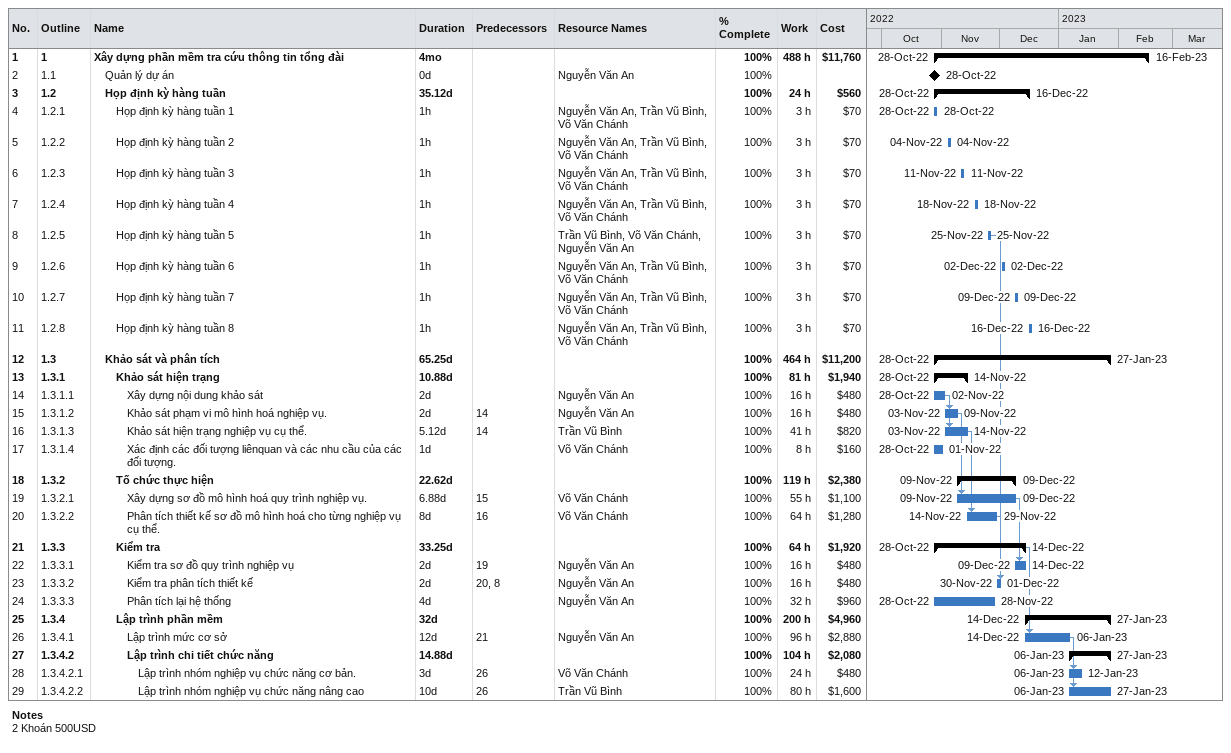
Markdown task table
| ID | WBS | Task | Duration | Start | Finish | Predecessors | Resources | % complete | Work (h) | Cost ($) |
|---|---|---|---|---|---|---|---|---|---|---|
| 1 | 1 | **Xây dựng phần mềm tra cứu thông tin tổng đài** | 4mo | 2022-10-28 | 2023-02-16 |  |  | 100 | 488 | 11760 |
| 2 | 1.1 | Quản lý dự án | 0d | 2022-10-28 | 2022-10-28 |  | Nguyễn Văn An | 100 |  |  |
| 3 | 1.2 | **Họp định kỳ hàng tuần** | 35.12d | 2022-10-28 | 2022-12-16 |  |  | 100 | 24 | 560 |
| 4 | 1.2.1 | Họp định kỳ hàng tuần 1 | 1h | 2022-10-28 | 2022-10-28 |  | Nguyễn Văn An, Trần Vũ Bình, Võ Văn Chánh | 100 | 3 | 70 |
| 5 | 1.2.2 | Họp định kỳ hàng tuần 2 | 1h | 2022-11-04 | 2022-11-04 |  | Nguyễn Văn An, Trần Vũ Bình, Võ Văn Chánh | 100 | 3 | 70 |
| 6 | 1.2.3 | Họp định kỳ hàng tuần 3 | 1h | 2022-11-11 | 2022-11-11 |  | Nguyễn Văn An, Trần Vũ Bình, Võ Văn Chánh | 100 | 3 | 70 |
| 7 | 1.2.4 | Họp định kỳ hàng tuần 4 | 1h | 2022-11-18 | 2022-11-18 |  | Nguyễn Văn An, Trần Vũ Bình, Võ Văn Chánh | 100 | 3 | 70 |
| 8 | 1.2.5 | Họp định kỳ hàng tuần 5 | 1h | 2022-11-25 | 2022-11-25 |  | Trần Vũ Bình, Võ Văn Chánh, Nguyễn Văn An | 100 | 3 | 70 |
| 9 | 1.2.6 | Họp định kỳ hàng tuần 6 | 1h | 2022-12-02 | 2022-12-02 |  | Nguyễn Văn An, Trần Vũ Bình, Võ Văn Chánh | 100 | 3 | 70 |
| 10 | 1.2.7 | Họp định kỳ hàng tuần 7 | 1h | 2022-12-09 | 2022-12-09 |  | Nguyễn Văn An, Trần Vũ Bình, Võ Văn Chánh | 100 | 3 | 70 |
| 11 | 1.2.8 | Họp định kỳ hàng tuần 8 | 1h | 2022-12-16 | 2022-12-16 |  | Nguyễn Văn An, Trần Vũ Bình, Võ Văn Chánh | 100 | 3 | 70 |
| 12 | 1.3 | **Khảo sát và phân tích** | 65.25d | 2022-10-28 | 2023-01-27 |  |  | 100 | 464 | 11200 |
| 13 | 1.3.1 | **Khảo sát hiện trạng** | 10.88d | 2022-10-28 | 2022-11-14 |  |  | 100 | 81 | 1940 |
| 14 | 1.3.1.1 | Xây dựng nội dung khảo sát | 2d | 2022-10-28 | 2022-11-02 |  | Nguyễn Văn An | 100 | 16 | 480 |
| 15 | 1.3.1.2 | Khảo sát phạm vi mô hình hoá nghiệp vụ. | 2d | 2022-11-03 | 2022-11-09 | 14 | Nguyễn Văn An | 100 | 16 | 480 |
| 16 | 1.3.1.3 | Khảo sát hiện trạng nghiệp vụ cụ thể. | 5.12d | 2022-11-03 | 2022-11-14 | 14 | Trần Vũ Bình | 100 | 41 | 820 |
| 17 | 1.3.1.4 | Xác định các đối tượng liênquan và các nhu cầu của các đối tượng. | 1d | 2022-10-28 | 2022-11-01 |  | Võ Văn Chánh | 100 | 8 | 160 |
| 18 | 1.3.2 | **Tố chức thực hiện** | 22.62d | 2022-11-09 | 2022-12-09 |  |  | 100 | 119 | 2380 |
| 19 | 1.3.2.1 | Xây dựng sơ đồ mô hình hoá quy trình nghiệp vụ. | 6.88d | 2022-11-09 | 2022-12-09 | 15 | Võ Văn Chánh | 100 | 55 | 1100 |
| 20 | 1.3.2.2 | Phân tích thiết kế sơ đồ mô hình hoá cho từng nghiệp vụ cụ thể. | 8d | 2022-11-14 | 2022-11-29 | 16 | Võ Văn Chánh | 100 | 64 | 1280 |
| 21 | 1.3.3 | **Kiểm tra** | 33.25d | 2022-10-28 | 2022-12-14 |  |  | 100 | 64 | 1920 |
| 22 | 1.3.3.1 | Kiểm tra sơ đồ quy trình nghiệp vụ | 2d | 2022-12-09 | 2022-12-14 | 19 | Nguyễn Văn An | 100 | 16 | 480 |
| 23 | 1.3.3.2 | Kiểm tra phân tích thiết kế | 2d | 2022-11-30 | 2022-12-01 | 20, 8 | Nguyễn Văn An | 100 | 16 | 480 |
| 24 | 1.3.3.3 | Phân tích lại hệ thống | 4d | 2022-10-28 | 2022-11-28 |  | Nguyễn Văn An | 100 | 32 | 960 |
| 25 | 1.3.4 | **Lập trình phần mềm** | 32d | 2022-12-14 | 2023-01-27 |  |  | 100 | 200 | 4960 |
| 26 | 1.3.4.1 | Lập trình mức cơ sở | 12d | 2022-12-14 | 2023-01-06 | 21 | Nguyễn Văn An | 100 | 96 | 2880 |
| 27 | 1.3.4.2 | **Lập trình chi tiết chức năng** | 14.88d | 2023-01-06 | 2023-01-27 |  |  | 100 | 104 | 2080 |
| 28 | 1.3.4.2.1 | Lập trình nhóm nghiệp vụ chức năng cơ bản. | 3d | 2023-01-06 | 2023-01-12 | 26 | Võ Văn Chánh | 100 | 24 | 480 |
| 29 | 1.3.4.2.2 | Lập trình nhóm nghiệp vụ chức năng nâng cao | 10d | 2023-01-06 | 2023-01-27 | 26 | Trần Vũ Bình | 100 | 80 | 1600 |

Notes
- 2: Khoán 500USD
